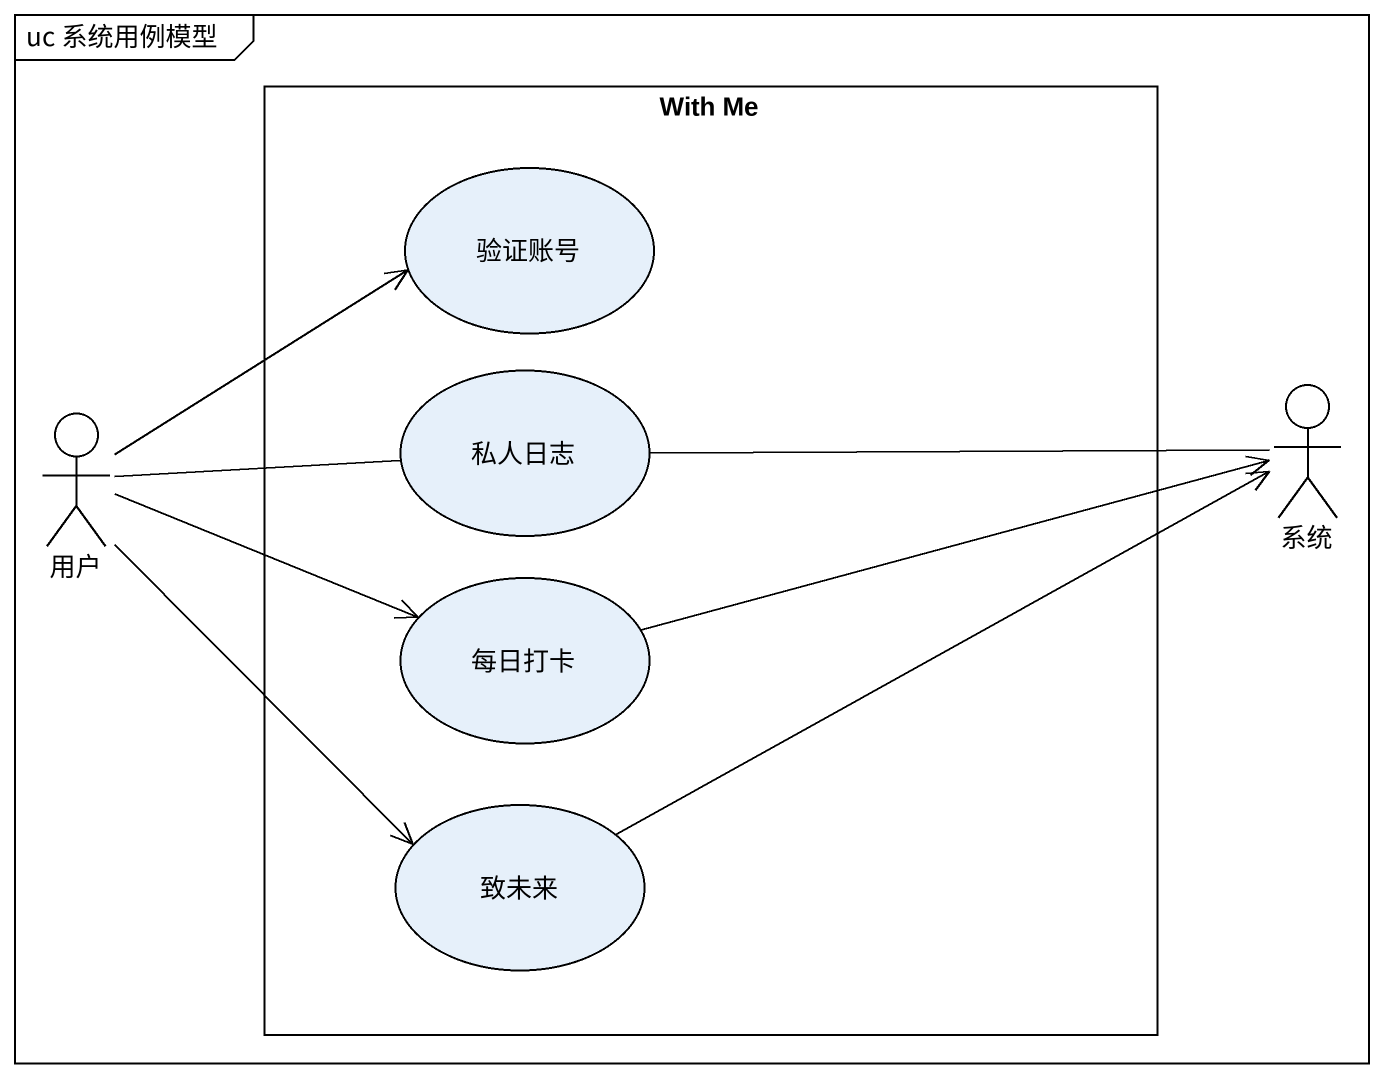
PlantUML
@startuml
mainframe uc 系统用例模型
rectangle "With Me" as With_Me {
  usecase 验证账号
  usecase 私人日志
  usecase 每日打卡
  usecase 致未来
}
actor 用户
actor 系统
用户 -right-> 验证账号
用户 -right- 私人日志
用户 -right-> 每日打卡
用户 --> 致未来
私人日志 -right- 系统
每日打卡 -right-> 系统
致未来 -right-> 系统
@enduml
